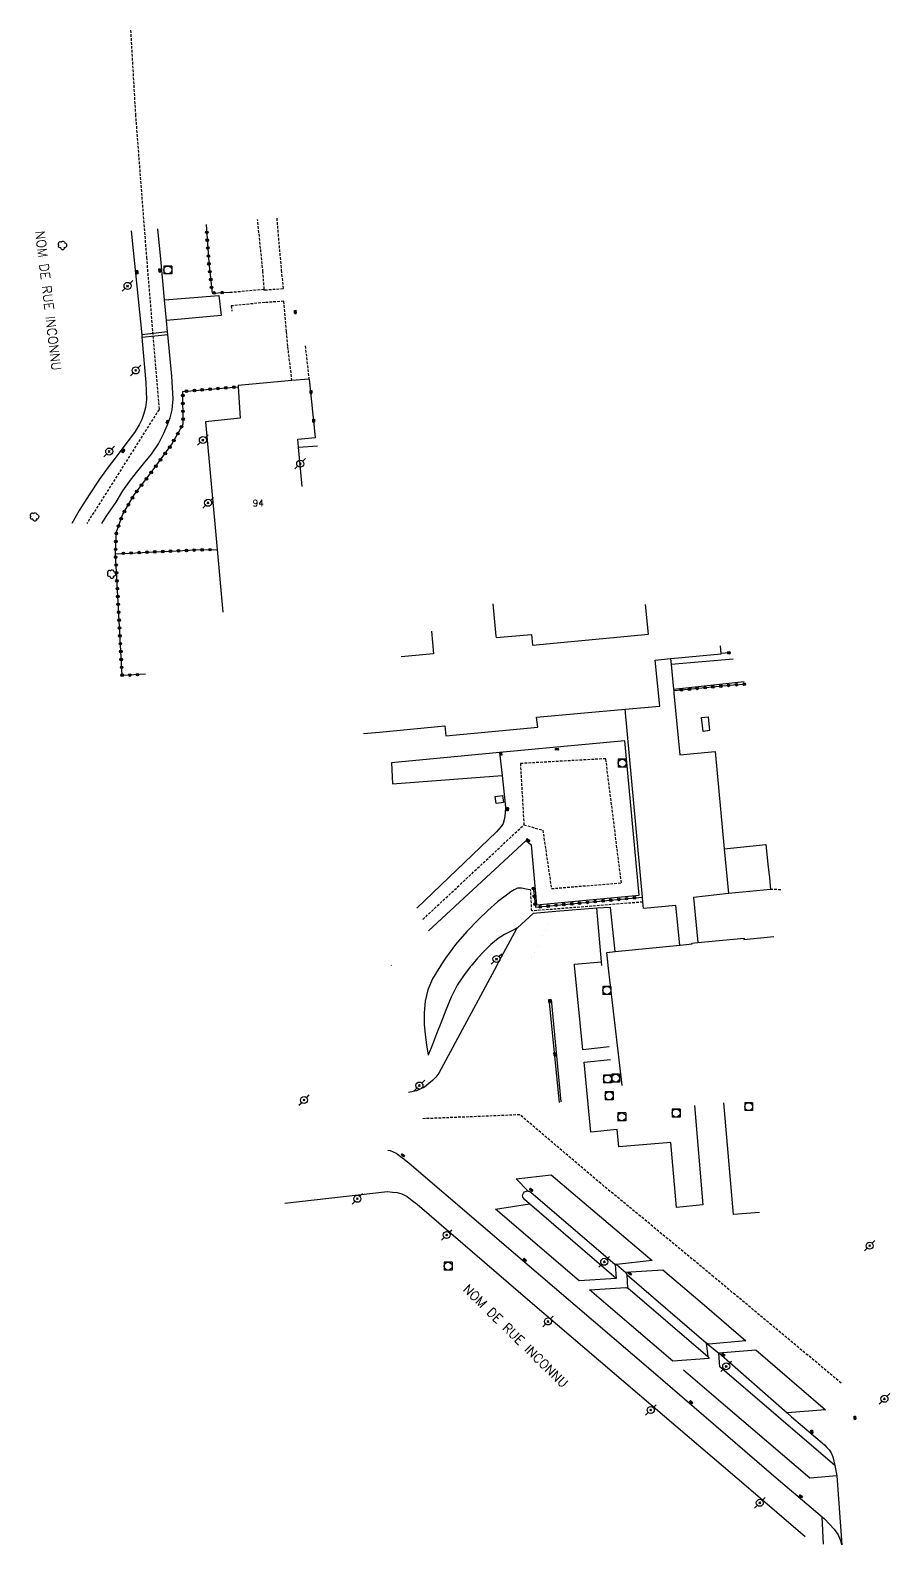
# Model space of a CAD drawing. Header units: millimetres. Extents: x 80000 to 81000, y 143000 to 144000.
# Drawn here: x 80836.6 to 81000.1, y 143060.6 to 143349 of the extents above; entities that cross this region are included whole.
import ezdxf
from ezdxf.enums import TextEntityAlignment as Align

# ---------------------------------------------------------------- set-up
doc = ezdxf.new("R2010")
doc.units = ezdxf.units.MM
doc.linetypes.add('DASHED', pattern=[0.75, 0.5, -0.25])
doc.layers.get('0').update_dxf_attribs({"linetype": 'CONTINUOUS'})
for name, color, linetype in [('W0001', 6, 'DASHED'), ('W0004', 5, 'CONTINUOUS'), ('W0006', 2, 'CONTINUOUS'), ('W0008', 7, 'CONTINUOUS'), ('W0014', 7, 'CONTINUOUS'), ('W0015', 2, 'CONTINUOUS'), ('W0016', 2, 'CONTINUOUS'), ('W0017', 7, 'CONTINUOUS'), ('W0101', 7, 'CONTINUOUS'), ('W0104', 1, 'CONTINUOUS'), ('W0112', 1, 'DASHED'), ('W0211', 2, 'CONTINUOUS'), ('W0214', 2, 'CONTINUOUS'), ('W0300', 7, 'CONTINUOUS'), ('W0323', 7, 'CONTINUOUS'), ('W0401', 7, 'CONTINUOUS'), ('W0420', 7, 'CONTINUOUS'), ('W0439', 7, 'CONTINUOUS'), ('W0473', 7, 'CONTINUOUS'), ('W0989', 7, 'CONTINUOUS'), ('W0991', 7, 'CONTINUOUS')]:
    doc.layers.add(name, color=color, linetype=linetype)
doc.styles.get("Standard").update_dxf_attribs({"font": 'romans.shx', "width": 0.85})

# ---------------------------------------------------------------- blocks, each defined once
blk = doc.blocks.new('T401')
for p, q in [((-0.3, 0.3), (0, 0.3)), ((-0.3, -0.25), (-0.3, 0.3)), ((-0.3, 0.15), (0, 0.15)), ((-0.3, 0), (0, 0)), ((0, 0.3), (0, -0.25)), ((-0.3, -0.15), (0, -0.15)), ((-0.3, -0.25), (-0.3, -0.3)), ((-0.3, -0.3), (0, -0.3)), ((0, -0.3), (0, -0.25))]:
    blk.add_line(p, q)
blk = doc.blocks.new('T420')
for p, q in [((0.75, 0.75), (-0.75, 0.75)), ((-0.75, 0.75), (-0.75, -0.75)), ((0.75, 0.75), (0.75, -0.75)), ((0.75, -0.75), (-0.75, -0.75))]:
    blk.add_line(p, q)
blk.add_ellipse((0, 0), major_axis=(-0.53, 0.53), ratio=1, start_param=3.926991, end_param=10.210176)
blk = doc.blocks.new('T300')
for p, q in [((-0.8, 0.51), (-0.86, 0.34)), ((-0.86, 0.34), (-0.86, 0.17)), ((-0.86, 0.17), (-0.74, 0.06)), ((-0.69, 0.63), (-0.8, 0.51)), ((-0.8, -0.06), (-0.74, 0.06)), ((-0.74, 0.06), (-0.69, 0.11)), ((-0.57, 0.69), (-0.69, 0.63)), ((-0.46, 0.69), (-0.57, 0.69)), ((-0.29, 0.63), (-0.46, 0.69)), ((-0.29, 0.63), (-0.17, 0.74)), ((-0.23, 0.57), (-0.29, 0.63)), ((-0.17, 0.74), (-0.06, 0.8)), ((-0.06, 0.8), (0.06, 0.8)), ((0.06, 0.8), (0.23, 0.74)), ((0.23, 0.74), (0.34, 0.63)), ((0.34, 0.63), (0.4, 0.51)), ((0.46, 0.46), (0.34, 0.46)), ((0.4, 0.51), (0.4, 0.46)), ((0.57, 0.4), (0.46, 0.46)), ((0.57, 0.4), (0.69, 0.29)), ((0.69, 0.29), (0.74, 0.17)), ((0.74, 0.06), (0.69, -0.17)), ((0.74, 0.17), (0.74, 0.06)), ((-0.8, -0.17), (-0.8, -0.06)), ((-0.8, -0.23), (-0.8, -0.17)), ((-0.74, -0.34), (-0.8, -0.23)), ((-0.69, -0.4), (-0.74, -0.34)), ((-0.51, -0.46), (-0.69, -0.4)), ((-0.4, -0.46), (-0.51, -0.46)), ((-0.4, -0.46), (-0.34, -0.46)), ((-0.34, -0.46), (-0.34, -0.4)), ((-0.34, -0.51), (-0.34, -0.46)), ((-0.29, -0.63), (-0.34, -0.51)), ((-0.17, -0.74), (-0.29, -0.63)), ((-0.06, -0.8), (-0.17, -0.74)), ((0.06, -0.8), (-0.06, -0.8)), ((0.17, -0.74), (0.06, -0.8)), ((0.23, -0.69), (0.17, -0.74)), ((0.29, -0.46), (0.23, -0.46)), ((0.29, -0.63), (0.23, -0.69)), ((0.46, -0.4), (0.29, -0.46)), ((0.34, -0.51), (0.29, -0.63)), ((0.34, -0.51), (0.34, -0.46)), ((0.57, -0.34), (0.46, -0.4)), ((0.63, -0.29), (0.57, -0.34)), ((0.69, -0.17), (0.63, -0.29))]:
    blk.add_line(p, q)
blk = doc.blocks.new('T473')
for p, q in [((-0.166667, 0.166667), (0.166667, -0.166667)), ((-0.166667, -0.166667), (0.166667, 0.166667)), ((0.500001, 0.500001), (1.000002, 1.000002)), ((-1.000002, -1.000002), (-0.500001, -0.500001))]:
    blk.add_line(p, q)
blk.add_ellipse((0, 0), major_axis=(0.471405, 0.471405), ratio=1, start_param=5.4977871438, end_param=11.780972451)
blk = doc.blocks.new('croix')
for p, q in [((-3, 0), (3, 0)), ((0, -3), (0, 3))]:
    blk.add_line(p, q)
blk = doc.blocks.new('T434')
at = {"linetype": 'Continuous', "xscale": 0.0001666666666666667, "yscale": 0.0001666666666666667}
blk.add_blockref('croix', (0, 0), dxfattribs=at)
blk = doc.blocks.new('t323o')
at = {"color": 0, "linetype": 'Continuous'}
for radius in [0.25, 0.15]:
    blk.add_circle((0, 0), radius, dxfattribs=at)

msp = doc.modelspace()

# ---------------------------------------------------------------- linework, layer by layer
at = {"layer": 'W0001'}
for points in [[(80855.65, 143349.01), (80856.57, 143332.98), (80858.67, 143305.76), (80861.06, 143276.81), (80847.33, 143255.09)], [(80911.24, 143179.7), (80930.48, 143197.71)], [(80990.86, 143091.4), (80966.56, 143111.67), (80945.13, 143129.4), (80929.71, 143142.5), (80911.07, 143141.74)]]:
    msp.add_lwpolyline(points, dxfattribs=at)
msp.add_lwpolyline([(80930.48, 143197.71), (80934.07, 143196.7), (80935.71, 143185.58), (80949.02, 143186.67), (80946.06, 143210.3), (80929.8, 143209.39)], close=True, dxfattribs=at)
at = {"layer": 'W0004'}
for points in [[(80935.22, 143164.46), (80937.17, 143144.85)], [(80937.55, 143144.94), (80935.75, 143164.47)], [(80948.1, 143114.01), (80949.85, 143112.48)], [(80965.15, 143099.06), (80967.56, 143097.09)], [(80989.98, 143073.77), (80990.94, 143060.65)]]:
    msp.add_lwpolyline(points, dxfattribs=at)
at = {"layer": 'W0006'}
for points in [[(80887.59, 143269.64), (80891.19, 143269.87)], [(80940.11, 143171), (80940.09, 143171.18), (80945.27, 143171.64)], [(80946.72, 143155.47), (80941.68, 143154.9), (80940.11, 143170.96)], [(80962.93, 143144.28), (80964.51, 143125.35), (80959.51, 143124.84), (80958.46, 143137.25), (80948.51, 143136.42), (80948.24, 143139.69), (80943.2, 143139.2), (80941.91, 143152.52), (80946.94, 143153.03)], [(80975.31, 143123.91), (80970.36, 143123.49), (80968.51, 143144.78)], [(80931.28, 143127.98), (80929.02, 143130.3), (80935.66, 143131.06), (80954.88, 143114.76), (80948.1, 143114.01), (80947.83, 143113.98)], [(80884.97, 143125.65), (80904.55, 143127.9), (80905.47, 143127.8), (80906.38, 143127.69), (80907.26, 143127.47), (80908.27, 143126.92), (80909.21, 143126.2), (80910.15, 143125.47)], [(80910.15, 143125.47), (80931.64, 143106.95), (80952.44, 143089.21), (80973.19, 143071.46), (80983.96, 143062.2)], [(80948, 143111.35), (80941.02, 143110.89), (80925.08, 143124.51), (80931.54, 143125.52)], [(80950.12, 143112.05), (80949.85, 143112.48), (80949.81, 143112.54), (80956.88, 143112.97), (80964.82, 143106.23), (80972.71, 143099.44), (80965.64, 143098.82), (80965.15, 143099.06)], [(80965.44, 143096.41), (80965.73, 143096.12), (80958.82, 143095.62), (80950.95, 143102.33), (80942.94, 143109.16), (80949.87, 143109.64), (80950.23, 143109.47)], [(80967.56, 143097.17), (80974.57, 143097.73), (80987.88, 143086.33), (80980.57, 143085.73)], [(80989.66, 143075.7), (80989.98, 143073.77), (80984.89, 143073.29), (80968.83, 143087.05), (80960.86, 143093.89)], [(80987.45, 143060.74), (80987.19, 143065.95)]]:
    msp.add_lwpolyline(points, dxfattribs=at)
at = {"layer": 'W0006', "const_width": 0.003}
for points in [[(80936.53, 143181.21), (80931.12, 143171)], [(80931.12, 143171), (80931.1, 143170.96)], [(80940.11, 143170.96), (80940.11, 143171)], [(80960.8, 143093.94), (80967.74, 143094.49)], [(80960.8, 143093.94), (80960.86, 143093.89)]]:
    msp.add_lwpolyline(points, dxfattribs=at)
at = {"layer": 'W0008'}
for points in [[(80855.76, 143310.79), (80856.12, 143307.07), (80857.76, 143291.05), (80857.81, 143290.55), (80857.88, 143289.83), (80858.52, 143281.92)], [(80863.47, 143283.15), (80862.73, 143291.08), (80862.68, 143291.58), (80862.48, 143293.73), (80862.1, 143297.7), (80861.44, 143304.79), (80860.83, 143311.22)], [(80858.52, 143281.92), (80858.59, 143280.32), (80858.65, 143278.72), (80858.51, 143277.16), (80858.2, 143276.03), (80857.77, 143274.92), (80857.26, 143273.85), (80856.51, 143272.61), (80855.64, 143271.43), (80854.77, 143270.25)], [(80858.13, 143266.48), (80859.6, 143268.31), (80860.93, 143270.27), (80861.99, 143272.31), (80862.63, 143273.75), (80863.18, 143275.24), (80863.57, 143276.75), (80863.73, 143278.85), (80863.6, 143281), (80863.47, 143283.15)], [(80854.77, 143270.25), (80853.07, 143268.02), (80851.37, 143265.8), (80849.73, 143263.53), (80847.76, 143260.57), (80845.88, 143257.55), (80844.46, 143255.07)], [(80850.2, 143255.11), (80851.1, 143256.61), (80852.89, 143259.17), (80854.19, 143261.31), (80855.42, 143263.1), (80856.76, 143264.83), (80858.13, 143266.48)], [(80912.35, 143177.54), (80930.88, 143194.72), (80931.88, 143193.93), (80932.88, 143182.48), (80952.43, 143184.32), (80949.69, 143213.68), (80925.84, 143211.47), (80926.32, 143207.11), (80926.99, 143201.05)], [(80926.99, 143201.05), (80926.9, 143199.99), (80926.8, 143198.93), (80926.51, 143197.95), (80926.15, 143197.41), (80925.72, 143196.91), (80925.29, 143196.41), (80910.13, 143181.87)], [(80944.36, 143181.83), (80936.53, 143181.21), (80932.21, 143180.86), (80929.28, 143178.11), (80929.05, 143177.89), (80925.35, 143171)], [(80905.21, 143170.96), (80905.26, 143171)], [(80925.35, 143171), (80925.32, 143170.96)], [(80925.32, 143170.96), (80915.19, 143152.08)], [(80915.19, 143152.08), (80914.73, 143151.24), (80914.27, 143150.41), (80913.73, 143149.65), (80913.09, 143149.03), (80912.38, 143148.49), (80911.58, 143147.79), (80910.05, 143147.07), (80910.05, 143147.07), (80908.5, 143146.78)], [(80904.58, 143135.79), (80904.58, 143135.79), (80904.58, 143135.79), (80905.04, 143135.73), (80906.16, 143135.2), (80907.2, 143134.42), (80908.24, 143133.64)], [(80908.24, 143133.64), (80908.67, 143133.27), (80928.86, 143115.97), (80955.07, 143093.53), (80978.5, 143073.39), (80987.19, 143065.95), (80987.68, 143065.54), (80988.6, 143064.57), (80989.51, 143063.61), (80990.26, 143062.55), (80990.71, 143061.42), (80990.89, 143060.64)]]:
    msp.add_lwpolyline(points, dxfattribs=at)
at = {"layer": 'W0014'}
for points in [[(80947.87, 143173.58), (80946.93, 143181.99), (80944.36, 143181.83)], [(80945.33, 143171), (80945.27, 143171.64), (80944.36, 143181.83)], [(80945.33, 143170.95), (80945.33, 143171)]]:
    msp.add_lwpolyline(points, dxfattribs=at)
at = {"layer": 'W0015'}
for points in [[(80948, 143111.35), (80931.54, 143125.52), (80930.57, 143126.35), (80930.44, 143126.59), (80930.3, 143126.83), (80930.24, 143127.07), (80930.28, 143127.34), (80930.39, 143127.61), (80930.56, 143127.82), (80930.75, 143127.92), (80930.98, 143127.99), (80931.21, 143128), (80931.28, 143127.98), (80931.41, 143127.96), (80931.61, 143127.88), (80931.81, 143127.79), (80947.83, 143113.98)], [(80965.44, 143096.41), (80950.23, 143109.47), (80950.12, 143112.05), (80965.15, 143099.06)]]:
    msp.add_lwpolyline(points, close=True, dxfattribs=at)
for points in [[(80989.66, 143075.7), (80967.74, 143094.49), (80967.56, 143097.09), (80967.56, 143097.17), (80980.57, 143085.73), (80981.39, 143085), (80987.69, 143079.65)], [(80987.69, 143079.65), (80988.13, 143079.17), (80988.58, 143078.68), (80988.95, 143078.15), (80989.26, 143077.38), (80989.46, 143076.54), (80989.66, 143075.7)]]:
    msp.add_lwpolyline(points, dxfattribs=at)
at = {"layer": 'W0016'}
for points in [[(80862.68, 143291.58), (80857.76, 143291.05)], [(80857.81, 143290.55), (80862.73, 143291.08)]]:
    msp.add_lwpolyline(points, dxfattribs=at)
at = {"layer": 'W0017'}
for points in [[(80862.1, 143297.7), (80872.43, 143298.51), (80872.88, 143294.68), (80862.48, 143293.73)], [(80970.29, 143229.26), (80958.5, 143228.24)], [(80958.95, 143223.54), (80972.36, 143224.98)], [(80925.84, 143211.47), (80905.26, 143209.5), (80905.49, 143205.55), (80926.32, 143207.11)]]:
    msp.add_lwpolyline(points, dxfattribs=at)
at = {"layer": 'W0101'}
for points in [[(80888.26, 143262.16), (80887.59, 143269.64), (80887.45, 143271.13), (80890.83, 143271.5), (80889.7, 143282.59), (80889.58, 143282.58), (80886.35, 143282.3), (80876.11, 143281.4), (80876.13, 143281.12), (80876.51, 143275.15), (80869.91, 143274.46), (80872.1, 143250.15), (80873.18, 143238.19)], [(80924.54, 143239.79), (80925.16, 143233.64), (80925.19, 143233.41), (80931.95, 143233.97), (80932.11, 143231.94)], [(80932.11, 143231.94), (80954.17, 143233.99), (80953.64, 143239.7)], [(80912.88, 143234.62), (80913.29, 143230.27), (80907.15, 143229.69)], [(80899.97, 143215.1), (80903.01, 143215.38), (80915.42, 143216.55), (80915.6, 143214.65), (80933.11, 143216.34), (80932.88, 143218.21), (80949.75, 143219.72), (80956.33, 143220.3), (80955.46, 143229.08), (80958.39, 143229.36), (80959.1, 143229.43), (80967.99, 143230.29), (80967.99, 143230.35), (80967.86, 143231.8)], [(80946.26, 143173.42), (80947.87, 143173.58), (80960.13, 143174.8), (80960.22, 143174.81), (80962.47, 143175.05), (80962.45, 143175.21), (80963.59, 143175.31), (80972.36, 143176.14), (80972.33, 143175.88)], [(80972.33, 143175.88), (80978.01, 143176.45)], [(80946.49, 143171), (80946.26, 143173.42)], [(80949.18, 143148.06), (80946.5, 143170.95), (80946.49, 143171)]]:
    msp.add_lwpolyline(points, dxfattribs=at)
msp.add_lwpolyline([(80972.33, 143175.88), (80972.33, 143175.88), (80972.33, 143175.88)], close=True, dxfattribs=at)
at = {"layer": 'W0104'}
for points in [[(80958.39, 143229.36), (80958.5, 143228.24), (80958.95, 143223.54), (80958.97, 143223.27), (80959.02, 143222.74), (80960.16, 143211.05), (80966.84, 143211.7), (80968.57, 143193.14), (80969.37, 143184.66), (80962.71, 143183.88), (80963.59, 143175.31)], [(80960.13, 143174.8), (80959.36, 143182.33), (80953.2, 143181.81), (80953.09, 143183.01), (80953.01, 143183.94), (80949.75, 143219.72)], [(80968.57, 143193.14), (80976.48, 143193.98), (80976.89, 143190.23), (80977.17, 143187.6), (80977.38, 143185.4), (80969.37, 143184.66)]]:
    msp.add_lwpolyline(points, dxfattribs=at)
at = {"layer": 'W0112'}
for points in [[(80883.45, 143313.24), (80883.9, 143308.04), (80884.31, 143303.32), (80884.31, 143303.31), (80884.68, 143299.78), (80881.09, 143299.49), (80881.07, 143299.71), (80880.84, 143303), (80880.83, 143303.01), (80879.81, 143312.98)], [(80874.56, 143299.12), (80881.07, 143299.71)], [(80886.35, 143282.3), (80885.56, 143288.86), (80885.56, 143288.87), (80885.31, 143291.66), (80884.8, 143297.41), (80881.21, 143297.16), (80881.19, 143297.17), (80874.8, 143296.52), (80874.93, 143295.52)], [(80888.86, 143288.92), (80889.58, 143282.58)], [(80953.09, 143183.01), (80931.98, 143181.31), (80931.75, 143185.31)], [(80979.36, 143185.36), (80977.38, 143185.4)]]:
    msp.add_lwpolyline(points, dxfattribs=at)
at = {"layer": 'W0211'}
for points in [[(80931.75, 143185.31), (80930.89, 143185.49), (80930.04, 143185.67), (80929.23, 143185.64), (80928.6, 143185.37), (80928.01, 143184.95), (80927.43, 143184.52), (80925.46, 143183.04), (80923.61, 143181.42), (80921.83, 143179.72), (80919.59, 143177.39), (80917.49, 143174.93), (80915.58, 143172.33), (80914.68, 143171)], [(80914.68, 143171), (80914.65, 143170.96)], [(80914.65, 143170.96), (80914.27, 143170.39), (80913.06, 143168.38), (80912.17, 143166.28), (80911.71, 143164.16), (80911.53, 143161.95), (80911.52, 143159.74), (80911.68, 143157.78), (80911.97, 143155.82), (80912.26, 143153.86)]]:
    msp.add_lwpolyline(points, dxfattribs=at)
at = {"layer": 'W0214'}
for points in [[(80929.28, 143178.11), (80928.04, 143177.46), (80926.79, 143176.82), (80925.61, 143176.09), (80924.2, 143174.95), (80922.9, 143173.65), (80921.67, 143172.31), (80920.54, 143171)], [(80920.54, 143171), (80920.51, 143170.96)], [(80920.51, 143170.96), (80920.27, 143170.68), (80918.96, 143168.97), (80917.79, 143167.19), (80916.61, 143164.87), (80915.63, 143162.43), (80914.68, 143159.98), (80913.86, 143157.95), (80913.06, 143155.9), (80912.26, 143153.86)]]:
    msp.add_lwpolyline(points, dxfattribs=at)
at = {"layer": 'W0323'}
for points in [[(80870.04, 143312.02), (80870.54, 143304.77), (80871.17, 143298.97), (80874.56, 143299.12)], [(80858.48, 143226.39), (80854.03, 143226.17), (80852.78, 143249.34), (80852.77, 143249.42), (80852.95, 143253.49), (80854.18, 143256.88), (80856.33, 143260.54), (80859.96, 143265.33), (80863.5, 143270.19), (80865.63, 143274.04), (80865.58, 143280.22), (80876.13, 143281.12)], [(80852.78, 143249.34), (80868.11, 143250.05), (80872.1, 143250.15)], [(80969.53, 143230.49), (80967.99, 143230.35)], [(80958.97, 143223.27), (80970.34, 143224.36), (80972.59, 143224.52)], [(80932.26, 143185.83), (80932.69, 143182.02), (80953.01, 143183.94)]]:
    msp.add_lwpolyline(points, dxfattribs=at)
at = {"layer": 'W0420'}
msp.add_lwpolyline([(80925.23, 143201.8), (80925.03, 143203.13), (80926.4, 143203.33), (80926.6, 143202), (80925.23, 143201.8)], close=True, dxfattribs=at)
at = {"layer": 'W0439'}
msp.add_lwpolyline([(80964.57, 143215.51), (80964.27, 143218.14), (80965.51, 143218.28), (80965.81, 143215.65), (80964.57, 143215.51)], close=True, dxfattribs=at)

# ---------------------------------------------------------------- block references
at = {"layer": 'W0300'}
for p in [(80842.74, 143308.03), (80837.43, 143256.35), (80852.09, 143245.45)]:
    msp.add_blockref('T300', p, dxfattribs=at)
at = {"layer": 'W0323'}
for p, rotation in [((80870.14, 143310.53), 273.9372389564433), ((80870.24, 143309.04), 273.9372389564433), ((80870.35, 143307.54), 273.9372389564433), ((80870.45, 143306.04), 273.9372389564433), ((80870.56, 143304.55), 276.2501535803905), ((80870.73, 143303.06), 276.2501535803905), ((80870.89, 143301.57), 276.2501535803905), ((80871.05, 143300.07), 276.2501535803905), ((80871.57, 143298.99), 2.466081868291918), ((80873.06, 143299.06), 2.466081868291918), ((80867.8, 143280.41), 4.833762326154394), ((80869.29, 143280.54), 4.833762326154394), ((80870.79, 143280.66), 4.833762326154394), ((80872.28, 143280.79), 4.833762326154394), ((80873.78, 143280.92), 4.833762326154394), ((80875.27, 143281.04), 4.833762326154394), ((80865.59, 143279.45), 90.49998279882213), ((80865.6, 143277.95), 90.49998279882213), ((80866.3, 143280.29), 4.833762326154394), ((80865.61, 143276.45), 90.49998279882213), ((80865.63, 143274.95), 90.49998279882213), ((80864.62, 143272.21), 60.98715389879355), ((80865.35, 143273.52), 60.98715389879355), ((80863.1, 143269.63), 53.94457997721736), ((80863.89, 143270.9), 60.98715389879355), ((80860.45, 143266), 53.94457997721736), ((80861.33, 143267.21), 53.94457997721736), ((80862.21, 143268.42), 53.94457997721736), ((80858.65, 143263.6), 52.80640082932342), ((80859.55, 143264.79), 52.80640082932342), ((80856.83, 143261.21), 52.80640082932342), ((80857.74, 143262.4), 52.80640082932342), ((80854.47, 143257.38), 59.57828326845627), ((80855.23, 143258.67), 59.57828326845627), ((80855.99, 143259.97), 59.57828326845627), ((80853.35, 143254.61), 70.09573459594301), ((80853.86, 143256.02), 70.09573459594301), ((80852.87, 143251.68), 87.46954725395544), ((80852.94, 143253.18), 87.46954725395544), ((80852.81, 143250.18), 87.46954725395544), ((80852.81, 143248.68), 93.09599091701617), ((80854.28, 143249.41), 2.666817159834498), ((80855.77, 143249.48), 2.666817159834498), ((80857.27, 143249.55), 2.666817159834498), ((80858.77, 143249.62), 2.666817159834498), ((80860.27, 143249.69), 2.666817159834498), ((80861.77, 143249.76), 2.666817159834498), ((80863.27, 143249.83), 2.666817159834498), ((80864.76, 143249.9), 2.666817159834498), ((80866.26, 143249.97), 2.666817159834498), ((80867.76, 143250.04), 2.666817159834498), ((80869.26, 143250.08), 1.347213079516233), ((80870.76, 143250.11), 1.347213079516233), ((80852.89, 143247.18), 93.09599091701617), ((80852.97, 143245.69), 93.09599091701617), ((80853.06, 143244.19), 93.09599091701617), ((80853.14, 143242.69), 93.09599091701617), ((80853.22, 143241.19), 93.09599091701617), ((80853.3, 143239.69), 93.09599091701617), ((80853.38, 143238.2), 93.09599091701617), ((80853.46, 143236.7), 93.09599091701617), ((80853.54, 143235.2), 93.09599091701617), ((80853.62, 143233.7), 93.09599091701617), ((80853.7, 143232.21), 93.09599091701617), ((80853.78, 143230.71), 93.09599091701617), ((80853.87, 143229.21), 93.09599091701617), ((80969.48, 143230.48), 185.1604959652326), ((80853.95, 143227.71), 93.09599091701617), ((80854.03, 143226.21), 93.09599091701617), ((80855.49, 143226.24), 182.7622509117843), ((80856.98, 143226.31), 182.7622509117843), ((80960.46, 143223.41), 5.501447125355967), ((80961.96, 143223.55), 5.501447125355967), ((80963.45, 143223.7), 5.501447125355967), ((80964.94, 143223.84), 5.501447125355967), ((80966.44, 143223.98), 5.501447125355967), ((80967.93, 143224.13), 5.501447125355967), ((80969.42, 143224.27), 5.501447125355967), ((80970.92, 143224.4), 4.125650725928693), ((80972.41, 143224.51), 4.125650725928693), ((80932.28, 143185.58), 276.4770064029079), ((80932.45, 143184.09), 276.4770064029079), ((80932.62, 143182.6), 276.4770064029079), ((80936.58, 143182.39), 5.417311204555396), ((80938.08, 143182.53), 5.417311204555396), ((80939.57, 143182.67), 5.417311204555396), ((80941.06, 143182.81), 5.417311204555396), ((80942.56, 143182.95), 5.417311204555396), ((80944.05, 143183.09), 5.417311204555396), ((80945.54, 143183.24), 5.417311204555396), ((80947.04, 143183.38), 5.417311204555396), ((80948.53, 143183.52), 5.417311204555396), ((80950.02, 143183.66), 5.417311204555396), ((80951.52, 143183.8), 5.417311204555396), ((80933.6, 143182.1), 5.417311204555396), ((80935.09, 143182.24), 5.417311204555396)]:
    msp.add_blockref('t323o', p, dxfattribs=dict(at, rotation=rotation))
at = {"layer": 'W0401'}
for p, rotation in [((80856.73, 143302.9), 185.811543408619), ((80861.37, 143303.3), 5.367097990369991), ((80887.14, 143295.4), 5.386331803072746), ((80862.78, 143274.41), 339.7270337791819), ((80854.12, 143268.99), 142.7045529905111), ((80925.95, 143211.22), 186.3286433703024), ((80936.77, 143212.25), 95.29205720643724), ((80927.21, 143200.69), 175.0093396890555), ((80931.16, 143194.68), 231.6930386298562), ((80935.52, 143164.2), 5.123342199270575), ((80936.52, 143154.04), 5.116293444047122), ((80907.36, 143134.7), 233.1565432633149), ((80931.75, 143128.12), 229.4068786920046), ((80930.56, 143114.75), 229.4316859390701), ((80950.5, 143112.16), 229.4316859390701), ((80968.33, 143096.71), 229.3268971768237), ((80962.2, 143087.65), 229.3268971768237), ((80993.61, 143084.82), 5.587958987371524), ((80985.39, 143082.16), 5.328930893287959), ((80983.05, 143069.76), 229.4150066171169)]:
    msp.add_blockref('T401', p, dxfattribs=dict(at, rotation=rotation))
for p in [(80890.12, 143280.15), (80890.62, 143274.68)]:
    msp.add_blockref('T401', p, dxfattribs=at)
at = {"layer": 'W0420'}
for p in [(80862.72, 143303.37), (80949.19, 143209.46), (80946.27, 143166.19), (80946.38, 143149.33), (80947.93, 143149.47), (80946.7, 143146.13), (80949.09, 143142.12), (80959.43, 143142.83), (80973.24, 143144.04), (80916.05, 143113.68)]:
    msp.add_blockref('T420', p, dxfattribs=at)
at = {"layer": 'W0439'}
for p, rotation in [((80964.27, 143218.14), 276.4313172783842), ((80965.51, 143218.28), 186.4405628500422), ((80964.57, 143215.51), 6.440557841085873), ((80965.81, 143215.65), 96.43130543923864)]:
    msp.add_blockref('T434', p, dxfattribs=dict(at, rotation=rotation))
at = {"layer": 'W0473'}
for p in [(80855.07, 143300.34), (80856.62, 143284.24), (80869.4, 143270.99), (80851.58, 143268.8), (80887.92, 143266.48), (80870.4, 143259.03), (80925.26, 143172.18), (80910.6, 143148.08), (80888.65, 143145.31), (80898.79, 143126.51), (80915.78, 143119.63), (80996.25, 143117.58), (80945.76, 143114.51), (80935.06, 143103.15), (80968.96, 143094.62), (80999.07, 143088.42), (80954.61, 143086.29), (80975.36, 143068.62)]:
    msp.add_blockref('T473', p, dxfattribs=at)

# ---------------------------------------------------------------- texts
at = {"layer": 'W0989'}
for rotation, p in [(276.8277, (80839.99, 143297.54)), (315.4798, (80928.91, 143100.39))]:
    msp.add_text('NOM DE RUE INCONNU', height=1.75, rotation=rotation, dxfattribs=at).set_placement(p, align=Align.MIDDLE_CENTER)
at = {"layer": 'W0991'}
msp.add_text('94', height=1.25, dxfattribs=at).set_placement((80879.93, 143258.99), align=Align.MIDDLE_CENTER)

doc.saveas('drawing.dxf')
